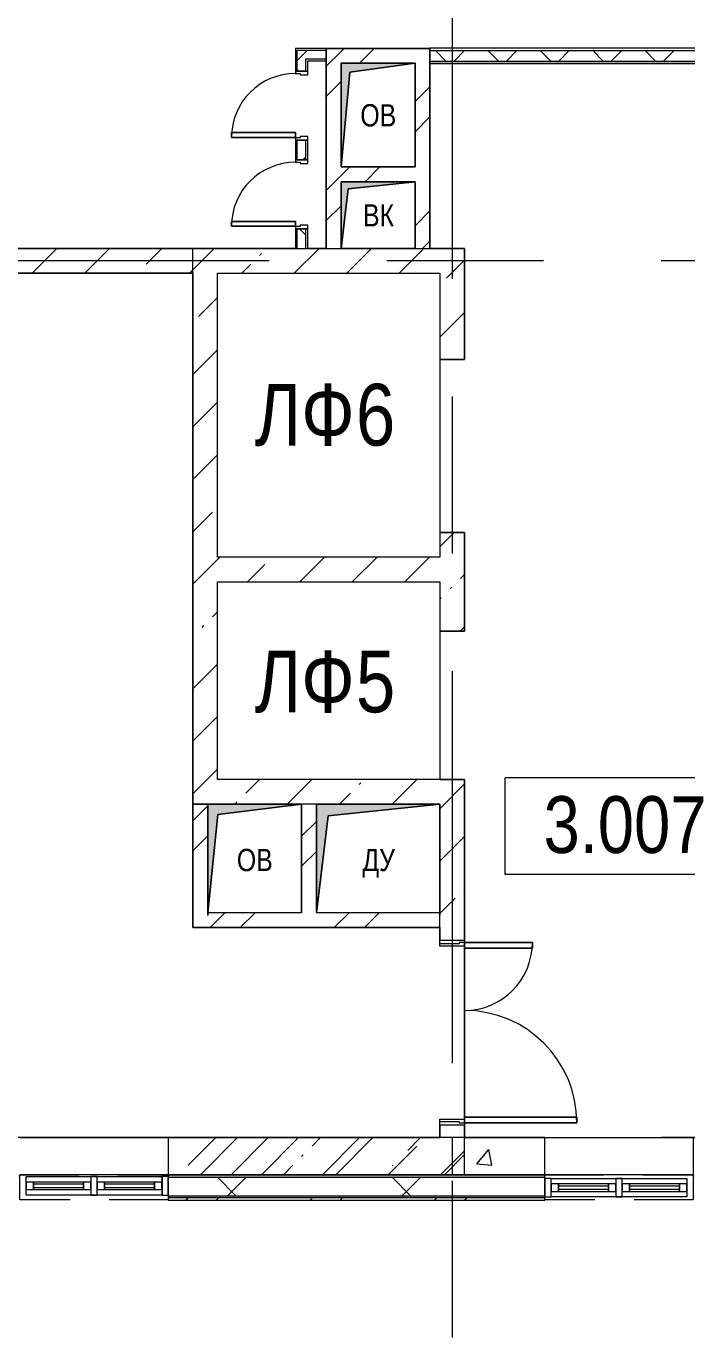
# Model space of a CAD drawing. Header units: millimetres. Extents: x 92932 to 275892, y -43515 to 30371.
# Drawn here: x 202727 to 208077, y -32956 to -22383 of the extents above; entities that cross this region are included whole.
import ezdxf

# ---------------------------------------------------------------- set-up
doc = ezdxf.new("R2010")
doc.units = ezdxf.units.MM
doc.linetypes.add('Осевые', pattern=[6350, 1270, -952.5, 3175, -952.5])
doc.linetypes.add('Сверху', pattern=[793.75, 476.25, -317.5])
for name, color, linetype, lineweight in [('Двери', 7, 'Continuous', 9), ('Импосты витража', 7, 'Continuous', 9), ('Импосты витража-1', 7, 'Continuous', 18), ('Каркас_Импост', 7, 'Continuous', 9), ('Марки помещений', 7, 'Continuous', 9), ('Обобщенные модели', 7, 'Continuous', 9), ('Общие ребра', 7, 'Continuous', 9), ('Окна', 7, 'Continuous', 9), ('Окна-1', 7, 'Сверху', 9), ('Окна-2', 7, 'Continuous', 18), ('Оси-1', 7, 'Осевые', 9), ('Панель', 7, 'Continuous', 9), ('Перекрытия', 7, 'Continuous', 9), ('Стены', 7, 'Continuous', 9), ('Стены-1', 7, 'Continuous', 18), ('Текстовые примечания', 7, 'Continuous', 9), ('Типовые аннотации', 7, 'Continuous', 9), ('Черная _1 сплошная', 7, 'Continuous', 9), ('Штриховка разреза-1', 7, 'Continuous', 9), ('Элементы узлов', 7, 'Continuous', 9)]:
    doc.layers.add(name, color=color, linetype=linetype, lineweight=lineweight)
doc.layers.add('Обобщенные модели-2', color=7, linetype='Continuous', lineweight=9, true_color=0xffbc79)
doc.styles.add('Arial', font='Arial.ttf', dxfattribs={"width": 0.8, "height": 180})
doc.styles.add('Arial Narrow', font='Arial Narrow.ttf', dxfattribs={"height": 500})
doc.styles.add('Arial Narrow_1', font='Arial Narrow.ttf', dxfattribs={"height": 460})
pattern_1 = [(45, (120245.8, 0), (-424.264, 424.264), [600, -100, 20, -100]), (45, (120245.8, 424), (-424.264, 424.264), [])]
pattern_2 = [(0, (120245.78, 0), (812.8, 203.2), [67.056, -542.544, 67.056, -542.544, -3251.2]), (0, (120245.78, 0), (812.8, 203.2), [-1219.2, 67.056, -1152.144, 67.056, -542.544, -1422.4]), (0, (120245.78, 0), (812.8, 203.2), [-3048, 67.056, -339.344, 67.056, -948.944]), (120, (120550.58, 101.6), (-582.37636, 602.30545), [67.056, -542.544, 67.056, -542.544, -3251.2]), (120, (120550.58, 101.6), (-582.37636, 602.30545), [-1219.2, 67.056, -1152.144, 67.056, -542.544, -1422.4]), (120, (120550.58, 101.6), (-582.37636, 602.30545), [-3048, 67.056, -339.344, 67.056, -948.944]), (240, (120652.18, 508), (-230.42364, -805.50545), [67.056, -542.544, 67.056, -542.544, -3251.2]), (240, (120652.18, 508), (-230.42364, -805.50545), [-1219.2, 67.056, -1152.144, 67.056, -542.544, -1422.4]), (240, (120652.18, 508), (-230.42364, -805.50545), [-3048, 67.056, -339.344, 67.056, -948.944])]
pattern_3 = [(45, (120245.8, 0), (-502.8943, 502.8943), []), (45, (120245.8, 762), (-502.8943, 502.8943), [])]
pattern_4 = [(45, (120245.78, 0), (-212.132, 212.132), []), (135, (120245.78, 0), (-212.132, -212.132), [])]

# ---------------------------------------------------------------- blocks, each defined once
blk = doc.blocks.new('M_Окно-Квадратный проем - 1200 x 11450 mm-V11-План 3-го этажа на отм_ _4_200')
at = {"layer": 'Окна'}
for p, q in [((-608, -102), (-608, 102)), ((592, 102), (592, -102))]:
    blk.add_line(p, q, dxfattribs=at)
at = {"layer": 'Окна-1'}
for p, q in [((-608, 102), (592, 102)), ((592, -102), (-608, -102))]:
    blk.add_line(p, q, dxfattribs=at)
blk = doc.blocks.new('Панель окно - Верхнее левое-8277192-План 3-го этажа на отм_ _4_200')
at = {"layer": 'Окна'}
for p, q in [((202.5, 30), (-202.5, 30)), ((-202.5, 30), (-202.5, -30)), ((202.5, -30), (202.5, 30)), ((-202.5, -30), (202.5, -30))]:
    blk.add_line(p, q, dxfattribs=at)
at = {"layer": 'Окна-2'}
for p, q in [((-202.5, 30), (-262.5, 30)), ((-262.5, 30), (-262.5, -30)), ((-202.5, -30), (-202.5, 30)), ((202.5, 12.5), (-202.5, 12.5)), ((-202.5, 12.5), (-202.5, -12.5)), ((202.5, 30), (202.5, -30)), ((262.5, 30), (202.5, 30)), ((202.5, -12.5), (202.5, 12.5)), ((262.5, -30), (262.5, 30)), ((-262.5, -30), (-202.5, -30)), ((-202.5, -12.5), (202.5, -12.5)), ((202.5, -30), (262.5, -30))]:
    blk.add_line(p, q, dxfattribs=at)
blk = doc.blocks.new('Панель окно - Верхнее правое-8277188-План 3-го этажа на отм_ _4_200')
at = {"layer": 'Окна'}
for p, q in [((202.5, 30), (-202.5, 30)), ((-202.5, 30), (-202.5, -30)), ((202.5, -30), (202.5, 30)), ((-202.5, -30), (202.5, -30))]:
    blk.add_line(p, q, dxfattribs=at)
at = {"layer": 'Окна-2'}
for p, q in [((-202.5, 30), (-262.5, 30)), ((-262.5, 30), (-262.5, -30)), ((-202.5, -30), (-202.5, 30)), ((202.5, 12.5), (-202.5, 12.5)), ((-202.5, 12.5), (-202.5, -12.5)), ((202.5, 30), (202.5, -30)), ((262.5, 30), (202.5, 30)), ((202.5, -12.5), (202.5, 12.5)), ((262.5, -30), (262.5, 30)), ((-262.5, -30), (-202.5, -30)), ((-202.5, -12.5), (202.5, -12.5)), ((202.5, -30), (262.5, -30))]:
    blk.add_line(p, q, dxfattribs=at)
blk = doc.blocks.new('Прямоугольный импост - Прямоугольный импост 1-2108582-План 3-го этажа на отм_ _4_200')
at = {"layer": 'Импосты витража-1'}
for p, q in [((-25, 75), (25, 75)), ((-25, -75), (-25, 75)), ((25, 75), (25, -75)), ((25, -75), (-25, -75))]:
    blk.add_line(p, q, dxfattribs=at)
blk = doc.blocks.new('Прямоугольный импост - Прямоугольный импост 1-2125096-План 3-го этажа на отм_ _4_200')
at = {"layer": 'Импосты витража'}
for p, q in [((82482, 25742), (82482, 25892)), ((82482, 25892), (83032, 25892)), ((83032, 25742), (82482, 25742))]:
    blk.add_line(p, q, dxfattribs=at)
blk = doc.blocks.new('Прямоугольный импост - Прямоугольный импост 1-2125097-План 3-го этажа на отм_ _4_200')
at = {"layer": 'Импосты витража'}
for p, q in [((83032, 25892), (83582, 25892)), ((83582, 25892), (83582, 25742)), ((83582, 25742), (83032, 25742))]:
    blk.add_line(p, q, dxfattribs=at)
blk = doc.blocks.new('Прямоугольный импост - Прямоугольный импост 1-2037714-План 3-го этажа на отм_ _4_200')
at = {"layer": 'Импосты витража-1'}
for p, q in [((0, 75), (-50, 75)), ((-50, 75), (-50, -75)), ((0, -75), (0, 75)), ((-50, -75), (0, -75))]:
    blk.add_line(p, q, dxfattribs=at)
blk = doc.blocks.new('Прямоугольный импост - Прямоугольный импост 1-2037709-План 3-го этажа на отм_ _4_200')
at = {"layer": 'Импосты витража-1'}
for p, q in [((-50, 75), (0, 75)), ((-50, -75), (-50, 75)), ((0, 75), (0, -75)), ((0, -75), (-50, -75))]:
    blk.add_line(p, q, dxfattribs=at)
blk = doc.blocks.new('M_Окно-Квадратный проем - 1200 x 11450 mm-V12-План 3-го этажа на отм_ _4_200')
at = {"layer": 'Окна'}
for p, q in [((-608, -150), (-608, 150)), ((592, 150), (592, -150))]:
    blk.add_line(p, q, dxfattribs=at)
at = {"layer": 'Окна-1'}
for p, q in [((-608, 150), (592, 150)), ((592, -150), (-608, -150))]:
    blk.add_line(p, q, dxfattribs=at)
blk = doc.blocks.new('170_ОтверстиеПрямоугольноеВертикальное - 170_ОтверстиеПрямоугольноеВертикальное-5689134-План 3-го этажа на отм_ _4_200')
at = {"layer": 'Обобщенные модели'}
for p, q in [((-300, -420), (-300, 420)), ((-300, 420), (300, 420)), ((300, 420), (300, -420)), ((300, -420), (-300, -420))]:
    blk.add_line(p, q, dxfattribs=at)
blk = doc.blocks.new('170_ОтверстиеПрямоугольноеВертикальное - 170_ОтверстиеПрямоугольноеВертикальное-5689136-План 3-го этажа на отм_ _4_200')
at = {"layer": 'Обобщенные модели'}
for p, q in [((-300, -270), (-300, 270)), ((-300, 270), (300, 270)), ((300, 270), (300, -270)), ((300, -270), (-300, -270))]:
    blk.add_line(p, q, dxfattribs=at)
blk = doc.blocks.new('170_ОтверстиеПрямоугольноеВертикальное - 170_ОтверстиеПрямоугольноеВертикальное-5689164-План 3-го этажа на отм_ _4_200')
at = {"layer": 'Обобщенные модели'}
for p, q in [((-380, -450), (-380, 450)), ((-380, 450), (380, 450)), ((380, 450), (380, -430))]:
    blk.add_line(p, q, dxfattribs=at)
blk = doc.blocks.new('170_ОтверстиеПрямоугольноеВертикальное - 170_ОтверстиеПрямоугольноеВертикальное-5689166-План 3-го этажа на отм_ _4_200')
at = {"layer": 'Обобщенные модели'}
for p, q in [((-500, -430), (-500, 450)), ((-500, 450), (500, 450)), ((500, 450), (500, -450))]:
    blk.add_line(p, q, dxfattribs=at)
blk = doc.blocks.new('Дверь - Полуторная_001 - ДВ20__21-15-6256095-План 3-го этажа на отм_ _4_200')
at = {"layer": 'Двери'}
for p, q in [((-729, -100), (-684, -100)), ((-729, -1009), (-729, -100)), ((-684, -100), (-684, -1009)), ((729, -100), (684, -100)), ((684, -100), (684, -649)), ((729, -649), (729, -100)), ((684, -649), (729, -649)), ((-684, -1009), (-729, -1009))]:
    blk.add_line(p, q, dxfattribs=at)
for centre, radius, start, end in [((-729, -100), 909, 270, 0), ((729, -100), 549, 180, 270)]:
    blk.add_arc(centre, radius, start, end, dxfattribs=at)
at = {"layer": 'Каркас_Импост'}
for p, q in [((-750, 100), (-720, 100)), ((-750, -100), (-750, 100)), ((-720, 100), (-720, -55)), ((720, 100), (750, 100)), ((720, -55), (720, 100)), ((750, 100), (750, -100)), ((-730, -100), (-750, -100)), ((-730, -55), (-730, -100)), ((-720, -55), (-730, -55)), ((730, -55), (720, -55)), ((730, -100), (730, -55)), ((750, -100), (730, -100))]:
    blk.add_line(p, q, dxfattribs=at)
at = {"layer": 'Панель'}
for p, q in [((-684, -100), (-729, -100)), ((-729, -100), (-729, -1009)), ((-684, -1009), (-684, -100)), ((684, -100), (729, -100)), ((684, -649), (684, -100)), ((729, -100), (729, -649)), ((729, -649), (684, -649)), ((-729, -1009), (-684, -1009))]:
    blk.add_line(p, q, dxfattribs=at)
blk = doc.blocks.new('Дверь - Однопольная без ручки - ДТ2_21х5_6-6222508-План 3-го этажа на отм_ _4_200')
at = {"layer": 'Двери'}
for p, q in [((-219, 568), (-259, 568)), ((-259, 568), (-259, 50)), ((-219, 50), (-219, 568)), ((-259, 50), (-219, 50))]:
    blk.add_line(p, q, dxfattribs=at)
blk.add_arc((-259, 50), 518, 360, 90, dxfattribs=at)
at = {"layer": 'Каркас_Импост'}
for p, q in [((-260, 50), (-280, 50)), ((-280, 50), (-280, -50)), ((-260, 10), (-260, 50)), ((-250, 10), (-260, 10)), ((-250, -50), (-250, 10)), ((260, 10), (250, 10)), ((250, 10), (250, -50)), ((280, 50), (260, 50)), ((260, 50), (260, 10)), ((280, -50), (280, 50)), ((-280, -50), (-250, -50)), ((250, -50), (280, -50))]:
    blk.add_line(p, q, dxfattribs=at)
at = {"layer": 'Панель'}
for p, q in [((-259, 568), (-219, 568)), ((-259, 50), (-259, 568)), ((-219, 568), (-219, 50)), ((-219, 50), (-259, 50))]:
    blk.add_line(p, q, dxfattribs=at)
blk = doc.blocks.new('M_Дверь-Проем - 1200 x 2250 mm-4753640-План 3-го этажа на отм_ _4_200')
at = {"layer": 'Черная _1 сплошная'}
blk.add_line((-608, -100), (592, -100), dxfattribs=at)
blk = doc.blocks.new('M_Дверь-Проем - 1400 x 2250 mm-V40-План 3-го этажа на отм_ _4_200')
at = {"layer": 'Черная _1 сплошная'}
blk.add_line((-708, -100), (692, -100), dxfattribs=at)
blk = doc.blocks.new('Марка помещения_Р - Марка помещения-4575829-План 3-го этажа на отм_ _4_200')
at = {"layer": 'Марки помещений'}
for p, q in [((-4.79375, -1.95625), (-4.79375, 1.95625)), ((4.79375, 1.95625), (-4.79375, 1.95625)), ((4.79375, -1.95625), (4.79375, 1.95625)), ((4.79375, -1.95625), (-4.79375, -1.95625))]:
    blk.add_line(p, q, dxfattribs=at)

msp = doc.modelspace()

# ---------------------------------------------------------------- hatches: boundary and pattern name
at = {"layer": 'Штриховка разреза-1'}
h = msp.add_hatch(dxfattribs=at)
h.set_pattern_fill('FP_2', color=256, style=0, pattern_type=2)
h.set_pattern_definition(pattern_4)
h.paths.add_polyline_path([(204922.4, -24182.9), (204992.4, -24182.9), (204992.4, -24024.5), (204922.4, -24024.5)], flags=0)
h.paths.add_polyline_path([(204992.4, -23464.5), (204992.4, -23306.2), (204922.4, -23306.2), (204922.4, -23464.5)], flags=0)
h.paths.add_polyline_path([(204922.4, -22746.2), (204992.4, -22746.2), (204992.4, -22577.9), (204922.4, -22577.9)], flags=0)
h = msp.add_hatch(dxfattribs=at)
h.set_pattern_fill('FP_2', color=256, style=0, pattern_type=2)
h.set_pattern_definition(pattern_4)
h.paths.add_polyline_path([(205157.4, -22647.9), (205157.4, -22577.9), (204992.4, -22577.9), (204992.4, -22647.9), (205007.4, -22647.9)], flags=0)
h = msp.add_hatch(dxfattribs=at)
h.set_pattern_fill('FP_12', color=256, style=0, pattern_type=2)
h.set_pattern_definition(pattern_3)
h.paths.add_polyline_path([(205277.4, -24182.9), (205277.4, -22562.9), (205157.4, -22562.9), (205157.4, -24182.9), (205180.4, -24182.9)], flags=0)
h = msp.add_hatch(dxfattribs=at)
h.set_pattern_fill('FP_12', color=256, style=0, pattern_type=2)
h.set_pattern_definition(pattern_3)
h.paths.add_polyline_path([(205877.4, -22682.9), (205997.4, -22682.9), (205997.4, -22562.9), (205277.4, -22562.9), (205277.4, -22682.9)], flags=0)
h = msp.add_hatch(dxfattribs=at)
h.set_pattern_fill('FP_2', color=256, style=0, pattern_type=2)
h.set_pattern_definition(pattern_4)
h.paths.add_polyline_path([(209597.4, -22665.4), (209597.4, -22580.4), (205997.4, -22580.4), (205997.4, -22665.4), (208572.8, -22665.4)], flags=0)
h = msp.add_hatch(dxfattribs=at)
h.set_pattern_fill('FP_12', color=256, style=0, pattern_type=2)
h.set_pattern_definition(pattern_3)
h.paths.add_polyline_path([(205997.4, -24182.9), (205997.4, -22682.9), (205877.4, -22682.9), (205877.4, -24182.9)], flags=0)
h = msp.add_hatch(dxfattribs=at)
h.set_pattern_fill('FP_12', color=256, style=0, pattern_type=2)
h.set_pattern_definition(pattern_3)
h.paths.add_polyline_path([(205877.4, -23642.9), (205877.4, -23522.9), (205277.4, -23522.9), (205277.4, -23642.9)], flags=0)
h = msp.add_hatch(dxfattribs=at)
h.set_pattern_fill('FP_1', color=256, style=0, pattern_type=2)
h.set_pattern_definition(pattern_1)
h.paths.add_polyline_path([(204077.4, -24382.9), (204077.4, -24182.9), (202377.4, -24182.9), (202377.4, -24382.9), (203484.1, -24382.9)], flags=0)
h = msp.add_hatch(dxfattribs=at)
h.set_pattern_fill('FP_1', color=256, style=0, pattern_type=2)
h.set_pattern_definition(pattern_1)
h.paths.add_polyline_path([(205180.4, -24382.9), (206277.4, -24382.9), (206277.4, -24182.9), (202377.4, -24182.9), (202377.4, -24382.9), (204332.2, -24382.9)], flags=0)
h = msp.add_hatch(dxfattribs=at)
h.set_pattern_fill('FP_1', color=256, style=0, pattern_type=2)
h.set_pattern_definition(pattern_1)
h.paths.add_polyline_path([(204277.4, -28682.9), (204277.4, -24382.9), (204077.4, -24383.5), (204077.4, -28682.9), (204197.4, -28682.9)], flags=0)
h = msp.add_hatch(dxfattribs=at)
h.set_pattern_fill('FP_1', color=256, style=0, pattern_type=2)
h.set_pattern_definition(pattern_1)
h.paths.add_polyline_path([(206077.4, -31383.4), (206277.4, -31383.4), (206277.4, -31283.2), (206077.4, -31283.2), (206077.4, -31381.4)], flags=0)
h.paths.add_polyline_path([(206077.4, -29783.2), (206277.4, -29783.2), (206277.4, -28482.9), (206077.4, -28482.9), (206077.4, -29682.9)], flags=0)
h.paths.add_polyline_path([(206077.4, -27282.9), (206277.4, -27282.9), (206277.4, -26482.9), (206077.4, -26482.9), (206077.4, -26882.9)], flags=0)
h.paths.add_polyline_path([(206077.4, -25082.9), (206277.4, -25082.9), (206277.4, -24382.9), (206077.4, -24383.5)], flags=0)
h = msp.add_hatch(dxfattribs=at)
h.set_pattern_fill('FP_1', color=256, style=0, pattern_type=2)
h.set_pattern_definition(pattern_1)
h.paths.add_polyline_path([(206077.4, -26882.9), (206077.4, -26682.9), (204277.4, -26682.9), (204277.4, -26882.9), (205180.4, -26882.9)], flags=0)
h = msp.add_hatch(dxfattribs=at)
h.set_pattern_fill('FP_1', color=256, style=0, pattern_type=2)
h.set_pattern_definition(pattern_1)
h.paths.add_polyline_path([(206077.4, -28682.9), (206077.4, -28482.9), (204277.4, -28482.9), (204277.4, -28682.9), (205180.4, -28682.9)], flags=0)
h = msp.add_hatch(dxfattribs=at)
h.set_pattern_fill('FP_12', color=256, style=0, pattern_type=2)
h.set_pattern_definition(pattern_3)
h.paths.add_polyline_path([(204197.4, -29682.9), (204197.4, -28682.9), (204077.4, -28682.9), (204077.4, -29682.9)], flags=0)
h = msp.add_hatch(dxfattribs=at)
h.set_pattern_fill('FP_12', color=256, style=0, pattern_type=2)
h.set_pattern_definition(pattern_3)
h.paths.add_polyline_path([(205077.4, -29562.9), (205077.4, -28682.9), (204957.4, -28682.9), (204957.4, -29562.9)], flags=0)
h = msp.add_hatch(dxfattribs=at)
h.set_pattern_fill('FP_12', color=256, style=0, pattern_type=2)
h.set_pattern_definition(pattern_3)
h.paths.add_polyline_path([(206077.4, -29682.9), (206077.4, -29562.9), (204197.4, -29562.9), (204197.4, -29682.9)], flags=0)
h = msp.add_hatch(dxfattribs=at)
h.set_pattern_fill('FP_1', color=256, style=0, pattern_type=2)
h.set_pattern_definition(pattern_1)
h.paths.add_polyline_path([(206277.4, -31683.4), (206277.4, -31383.4), (203877.4, -31383.4), (203877.4, -31683.4)], flags=0)
h = msp.add_hatch(dxfattribs=at)
h.set_pattern_fill('FP_3', color=256, style=0, pattern_type=2)
h.set_pattern_definition([(45, (120245.8, 0), (-493.914, 493.914), []), (45, (120739.7, 0), (-493.914, 493.914), [873.125, -174.625, 6.706, -167.919])])
h.paths.add_polyline_path([(206277.4, -31683.4), (206277.4, -31383.4), (203877.4, -31383.4), (203877.4, -31683.4)], flags=0)
h = msp.add_hatch(dxfattribs=at)
h.set_pattern_fill('FP_15', color=256, style=0, pattern_type=2)
h.set_pattern_definition([(50, (120245.8, 0), (1457.472, -127.512), [152.4, -1676.4]), (355, (120245.8, 0), (-281.942, 1528.454), [121.92, -1341.12]), (100.451, (120367.2, -10.6), (1175.541, 1400.933), [129.52, -1424.72]), (46.184, (120245.8, 406.4), (2168.632, -336.342), [228.6, -2514.6]), (96.636, (120426.5, 378.4), (1899.22, 1979.42), [194.28, -2137.08]), (351.184, (120245.8, 406.4), (1899.24, 1979.4), [182.88, -2011.68]), (21, (120449, 304.8), (1212.915, -818.121), [152.4, -1676.4]), (326, (120449, 304.8), (494.417, 1473.504), [121.92, -1341.12]), (71.451, (120550, 236.6), (1707.337, 655.37), [129.52, -1424.72]), (37.5, (120245.8, 0), (24.7094, 676.4402), [67.056, -1257.808, 67.056, -1294.384, -1346.2]), (37.5, (120245.8, 0), (24.7094, 676.4402), [-2686.304, 67.056, -1279.144]), (7.5, (120245.8, 0), (534.558, 801.444), [67.056, -709.168, 67.056, -1227.328, -513.08]), (7.5, (120245.8, 0), (534.558, 801.444), [-2070.608, 67.056, -446.024]), (327.5, (119792.65, 0), (1084.7275, -45.8312), [67.056, -440.944, 67.056, -1517.904, -2103.12]), (327.5, (119792.65, 0), (1084.7275, -45.8312), [-2092.96, 67.056, -2036.064]), (317.5, (119589.45, 0), (1185.035, 203.414), [67.056, -593.344, 67.056, -985.52, -1493.52]), (317.5, (119589.45, 0), (1185.035, 203.414), [-1712.976, 67.056, -1426.464])])
h.paths.add_polyline_path([(208572.8, -31683.4), (208807.4, -31683.4), (208807.4, -31383.4), (208127.4, -31383.4), (208127.4, -31683.4)], flags=0)
h.paths.add_polyline_path([(206876.6, -31683.4), (206927.4, -31683.4), (206927.4, -31383.4), (206177.4, -31383.4), (206177.4, -31683.4)], flags=0)
h = msp.add_hatch(dxfattribs=at)
h.set_pattern_fill('FP_13', color=256, style=0, pattern_type=2)
h.set_pattern_definition(pattern_2)
h.paths.add_polyline_path([(209927.4, -31703.5), (209927.4, -31683.5), (208127.4, -31683.5), (208127.4, -31703.5), (208572.8, -31703.5)], flags=0)
h.paths.add_polyline_path([(199417.4, -31703.5), (199417.4, -31683.5), (198981.7, -31683.5), (198981.7, -31703.5), (199243.6, -31703.5)], flags=0)
h.paths.add_polyline_path([(200617.4, -31703.5), (202677.4, -31703.5), (202677.4, -31683.5), (200617.4, -31683.5)], flags=0)
h.paths.add_polyline_path([(203877.4, -31703.5), (206927.4, -31703.5), (206927.4, -31683.5), (203877.4, -31683.5)], flags=0)
h.paths.add_polyline_path([(220443.1, -31703.5), (220443.1, -31683.5), (220432.4, -31683.5), (220432.4, -31703.5)], flags=0)
h.paths.add_polyline_path([(220132.4, -31703.5), (220132.4, -31683.5), (211127.4, -31683.5), (211127.4, -31703.5), (213661.4, -31703.5)], flags=0)
h = msp.add_hatch(dxfattribs=at)
h.set_pattern_fill('FP_14', color=256, style=0, pattern_type=2)
h.set_pattern_definition([(45, (120245.8, 0), (-707.107, 707.107), []), (135, (120245.8, 0), (-707.107, -707.107), [])])
h.paths.add_polyline_path([(208572.8, -31853.5), (209927.4, -31853.5), (209927.4, -31703.5), (208127.4, -31703.5), (208127.4, -31853.5)], flags=0)
h.paths.add_polyline_path([(199417.4, -31853.5), (199417.4, -31703.5), (198981.7, -31703.5), (198982.1, -31853.5), (199243.6, -31853.5)], flags=0)
h.paths.add_polyline_path([(200617.4, -31853.5), (202677.4, -31853.5), (202677.4, -31703.5), (200617.4, -31703.5)], flags=0)
h.paths.add_polyline_path([(203877.4, -31853.5), (206927.4, -31853.5), (206927.4, -31703.5), (203877.4, -31703.5)], flags=0)
h.paths.add_polyline_path([(220443.1, -31853.5), (220443.1, -31703.5), (220432.4, -31703.5), (220432.4, -31853.5)], flags=0)
h.paths.add_polyline_path([(220132.4, -31853.5), (220132.4, -31703.5), (211127.4, -31703.5), (211127.4, -31853.5), (213661.4, -31853.5)], flags=0)
h = msp.add_hatch(dxfattribs=at)
h.set_pattern_fill('FP_13', color=256, style=0, pattern_type=2)
h.set_pattern_definition(pattern_2)
h.paths.add_polyline_path([(209927.4, -31868.5), (209927.4, -31853.5), (208127.4, -31853.5), (208127.4, -31868.5), (208572.8, -31868.5)], flags=0)
h.paths.add_polyline_path([(199417.4, -31868.5), (199417.4, -31853.5), (198982.1, -31853.5), (198982.2, -31868.5), (199243.6, -31868.5)], flags=0)
h.paths.add_polyline_path([(200617.4, -31868.5), (202677.4, -31868.5), (202677.4, -31853.5), (200617.4, -31853.5)], flags=0)
h.paths.add_polyline_path([(203877.4, -31868.5), (206927.4, -31868.5), (206927.4, -31853.5), (203877.4, -31853.5)], flags=0)
h.paths.add_polyline_path([(220443.1, -31868.5), (220443.1, -31853.5), (220432.4, -31853.5), (220432.4, -31868.5)], flags=0)
h.paths.add_polyline_path([(220132.4, -31868.5), (220132.4, -31853.5), (211127.4, -31853.5), (211127.4, -31868.5), (213661.4, -31868.5)], flags=0)
h = msp.add_hatch(dxfattribs=at)
h.set_pattern_fill('FP_12', color=256, style=0, pattern_type=2)
h.set_pattern_definition(pattern_3)
h.paths.add_polyline_path([(208572.8, -31888.5), (209927.4, -31888.5), (209927.4, -31868.5), (208127.4, -31868.5), (208127.4, -31888.5)], flags=0)
h.paths.add_polyline_path([(199417.4, -31888.5), (199417.4, -31868.5), (198982.2, -31868.5), (198982.2, -31888.5), (199243.6, -31888.5)], flags=0)
h.paths.add_polyline_path([(200617.4, -31888.5), (202677.4, -31888.5), (202677.4, -31868.5), (200617.4, -31868.5)], flags=0)
h.paths.add_polyline_path([(203877.4, -31888.5), (206927.4, -31888.5), (206927.4, -31868.5), (203877.4, -31868.5)], flags=0)
h.paths.add_polyline_path([(220443.1, -31888.5), (220443.1, -31868.5), (220432.4, -31868.5), (220432.4, -31888.5)], flags=0)
h.paths.add_polyline_path([(220132.4, -31888.5), (220132.4, -31868.5), (211127.4, -31868.5), (211127.4, -31888.5), (213661.4, -31888.5)], flags=0)
at = {"layer": 'Элементы узлов'}
for points in [[(205277.4, -23522.9), (205349.4, -22754.9), (205877.4, -22682.9), (205277.4, -22682.9), (205277.4, -23292.2)], [(205277.4, -24182.9), (205334.4, -23699.9), (205877.4, -23642.9), (205277.4, -23642.9)], [(204197.4, -29562.9), (204199.7, -29560.6), (204280.4, -28765.9), (204957.4, -28682.9), (204197.4, -28682.9), (204197.4, -28748.5)], [(205079.8, -29562.9), (205172.4, -28777.9), (206077.4, -28682.9), (205077.4, -28682.9), (205077.4, -29562.9)]]:
    msp.add_hatch(color=256, dxfattribs=at).paths.add_polyline_path(points, flags=0)

# ---------------------------------------------------------------- linework, layer by layer
at = {"layer": 'Обобщенные модели-2'}
for p, q in [((205877.4, -22682.9), (205277.4, -22682.9)), ((205277.4, -22682.9), (205277.4, -23482.9)), ((205877.4, -23482.9), (205877.4, -22682.9)), ((205277.4, -23682.9), (205277.4, -24182.9)), ((205877.4, -24182.9), (205877.4, -23682.9)), ((205277.4, -24182.9), (205877.4, -24182.9)), ((204197.4, -28732.9), (204197.4, -29562.9)), ((206077.4, -29562.9), (206077.4, -28732.9))]:
    msp.add_line(p, q, dxfattribs=at)
at = {"layer": 'Общие ребра'}
for p, q in [((204907.4, -22562.9), (204907.4, -22746.2)), ((204922.4, -22746.2), (204922.4, -22577.9)), ((204922.4, -22577.9), (204992.4, -22577.9)), ((204992.4, -22577.9), (205007.4, -22577.9)), ((205007.4, -22577.9), (205157.4, -22577.9)), ((209597.4, -22560.4), (205997.4, -22560.4)), ((205997.4, -22580.4), (209597.4, -22580.4)), ((204992.4, -22746.2), (204992.4, -22647.9)), ((204992.4, -22647.9), (205007.4, -22647.9)), ((205007.4, -22647.9), (205157.4, -22647.9)), ((205997.4, -22665.4), (209597.4, -22665.4)), ((206002.4, -22685.4), (208824.9, -22685.4)), ((204907.4, -23306.2), (204907.4, -23464.5)), ((204922.4, -23464.5), (204922.4, -23306.2)), ((204992.4, -23464.5), (204992.4, -23306.2)), ((204907.4, -24024.5), (204907.4, -24180.9)), ((204922.4, -24182.9), (204922.4, -24024.5)), ((204992.4, -24182.9), (204992.4, -24024.5)), ((204907.4, -24182.9), (204922.4, -24182.9)), ((204922.4, -24182.9), (204992.4, -24182.9)), ((204992.4, -24182.9), (205007.4, -24182.9)), ((205157.4, -24182.9), (205277.4, -24182.9)), ((205877.4, -24182.9), (205997.4, -24182.9)), ((206277.4, -25082.9), (206277.4, -24382.9)), ((206277.4, -27282.9), (206277.4, -26482.9)), ((206277.4, -29783.2), (206277.4, -28482.9)), ((204077.4, -28682.9), (204197.4, -28682.9)), ((204197.4, -28682.9), (204077.4, -28682.9)), ((205077.4, -28682.9), (204957.4, -28682.9)), ((206077.4, -29682.9), (206077.4, -29562.9)), ((206077.4, -29682.9), (206077.4, -29783.2)), ((206077.4, -31283.2), (206077.4, -31381.4)), ((206277.4, -31383.4), (206277.4, -31283.2)), ((206077.4, -31383.4), (203877.4, -31383.4)), ((203877.4, -31383.4), (206077.4, -31383.4)), ((206177.4, -31383.4), (206077.4, -31383.4)), ((206277.4, -31383.4), (206177.4, -31383.4)), ((206927.4, -31383.4), (206279.4, -31383.4)), ((203877.4, -31703.5), (206927.4, -31703.5)), ((203877.4, -31853.5), (206927.4, -31853.5)), ((203877.4, -31868.5), (206927.4, -31868.5))]:
    msp.add_line(p, q, dxfattribs=at)
at = {"layer": 'Оси-1'}
for p, q in [((206177.4, 25417.1), (206177.4, -41737.8)), ((270417.4, -24282.9), (170811.4, -24282.9)), ((270417.4, -31382.9), (170811.4, -31382.9))]:
    msp.add_line(p, q, dxfattribs=at)
at = {"layer": 'Перекрытия'}
for p, q in [((205157.4, -24182.9), (205157.4, -22562.9)), ((205157.4, -22562.9), (205997.4, -22562.9)), ((205277.4, -23482.9), (205277.4, -22682.9)), ((205277.4, -22682.9), (205877.4, -22682.9)), ((205877.4, -22682.9), (205877.4, -23482.9)), ((208824.9, -22685.4), (205997.4, -22685.4)), ((205997.4, -22685.4), (205997.4, -24182.9)), ((205277.4, -24182.9), (205277.4, -23682.9)), ((205877.4, -23682.9), (205877.4, -24182.9)), ((202377.4, -24182.9), (205157.4, -24182.9)), ((205877.4, -24182.9), (205277.4, -24182.9)), ((205997.4, -24182.9), (206277.4, -24182.9)), ((206277.4, -24182.9), (206277.4, -25082.9)), ((204077.4, -24382.9), (202377.4, -24382.9)), ((204077.4, -29682.9), (204077.4, -24383.5)), ((204277.4, -24382.9), (206077.4, -24382.9)), ((204277.4, -26682.9), (204277.4, -24383.5)), ((206277.4, -25082.9), (206077.4, -25082.9)), ((206077.4, -26482.9), (206277.4, -26482.9)), ((206277.4, -26482.9), (206277.4, -27282.9)), ((206077.4, -26682.9), (204277.4, -26682.9)), ((204277.4, -28482.9), (204277.4, -26882.9)), ((204277.4, -26882.9), (206077.4, -26882.9)), ((206277.4, -27282.9), (206077.4, -27282.9)), ((206077.4, -28482.9), (204277.4, -28482.9)), ((206077.4, -28482.9), (206277.4, -28482.9)), ((206277.4, -28482.9), (206277.4, -31383.4)), ((204197.4, -29562.9), (204197.4, -28732.9)), ((206077.4, -28732.9), (206077.4, -29562.9)), ((206077.4, -29682.9), (204077.4, -29682.9)), ((206077.4, -29833.2), (206077.4, -29682.9)), ((206277.4, -29833.2), (206077.4, -29833.2)), ((206277.4, -31233.2), (206277.4, -29833.2)), ((206077.4, -31383.4), (206077.4, -31233.2)), ((206077.4, -31233.2), (206277.4, -31233.2)), ((202677.4, -31383.4), (206077.4, -31383.4)), ((206277.4, -31383.4), (208817.4, -31383.4))]:
    msp.add_line(p, q, dxfattribs=at)
at = {"layer": 'Стены'}
for p, q in [((202677.4, -31381.4), (203877.4, -31381.4)), ((203877.4, -31381.4), (203877.4, -31383.4)), ((203877.4, -31383.4), (203877.4, -31683.4)), ((206927.4, -31683.4), (206927.4, -31383.4)), ((203877.4, -31683.4), (202677.4, -31683.4)), ((208127.4, -31683.4), (206927.4, -31683.4))]:
    msp.add_line(p, q, dxfattribs=at)
at = {"layer": 'Стены-1'}
for p, q in [((204922.4, -22562.9), (204907.4, -22562.9)), ((205007.4, -22562.9), (204922.4, -22562.9)), ((205157.4, -22562.9), (205007.4, -22562.9)), ((205157.4, -22562.9), (205157.4, -24182.9)), ((205277.4, -22562.9), (205157.4, -22562.9)), ((205157.4, -22662.9), (205157.4, -22562.9)), ((205997.4, -22562.9), (205277.4, -22562.9)), ((205997.4, -22560.4), (205997.4, -22685.4)), ((205997.4, -22682.9), (205997.4, -22562.9)), ((205007.4, -22746.2), (205007.4, -22662.9)), ((205007.4, -22662.9), (205157.4, -22662.9)), ((205277.4, -22682.9), (205877.4, -22682.9)), ((205277.4, -23522.9), (205277.4, -22682.9)), ((205877.4, -22682.9), (205877.4, -23522.9)), ((205997.4, -24182.9), (205997.4, -22682.9)), ((205997.4, -22685.4), (206002.4, -22685.4)), ((204907.4, -22746.2), (205007.4, -22746.2)), ((205007.4, -23306.2), (204907.4, -23306.2)), ((205007.4, -23464.5), (205007.4, -23306.2)), ((204907.4, -23464.5), (205007.4, -23464.5)), ((205877.4, -23522.9), (205277.4, -23522.9)), ((205277.4, -24182.9), (205277.4, -23642.9)), ((205277.4, -23642.9), (205877.4, -23642.9)), ((205877.4, -23642.9), (205877.4, -24182.9)), ((205007.4, -24024.5), (204907.4, -24024.5)), ((205007.4, -24182.9), (205007.4, -24024.5)), ((204077.4, -24182.9), (202377.4, -24182.9)), ((204907.4, -24182.9), (202377.4, -24182.9)), ((204077.4, -24382.9), (204077.4, -24182.9)), ((204907.4, -24180.9), (204907.4, -24182.9)), ((205157.4, -24182.9), (205007.4, -24182.9)), ((205877.4, -24182.9), (205277.4, -24182.9)), ((206277.4, -24182.9), (205997.4, -24182.9)), ((206277.4, -24382.9), (206277.4, -24182.9)), ((202377.4, -24382.9), (204077.4, -24382.9)), ((202377.4, -24382.9), (204077.4, -24382.9)), ((204077.4, -24382.9), (204077.4, -28682.9)), ((204277.4, -24382.9), (206077.4, -24382.9)), ((204277.4, -26682.9), (204277.4, -24382.9)), ((206077.4, -24382.9), (206077.4, -25082.9)), ((206077.4, -25082.9), (206277.4, -25082.9)), ((206277.4, -26482.9), (206077.4, -26482.9)), ((206077.4, -26482.9), (206077.4, -26682.9)), ((206077.4, -26682.9), (204277.4, -26682.9)), ((204277.4, -28482.9), (204277.4, -26882.9)), ((204277.4, -26882.9), (206077.4, -26882.9)), ((206077.4, -26882.9), (206077.4, -27282.9)), ((206077.4, -27282.9), (206277.4, -27282.9)), ((206077.4, -28482.9), (204277.4, -28482.9)), ((206277.4, -28482.9), (206077.4, -28482.9)), ((204077.4, -28682.9), (204077.4, -29682.9)), ((204197.4, -28682.9), (204277.4, -28682.9)), ((204197.4, -29562.9), (204197.4, -28682.9)), ((204277.4, -28682.9), (204957.4, -28682.9)), ((204957.4, -28682.9), (204957.4, -29562.9)), ((205077.4, -28682.9), (206077.4, -28682.9)), ((205077.4, -29562.9), (205077.4, -28682.9)), ((206077.4, -28682.9), (206077.4, -29562.9)), ((204957.4, -29562.9), (204197.4, -29562.9)), ((206077.4, -29562.9), (205077.4, -29562.9)), ((204077.4, -29682.9), (204197.4, -29682.9)), ((204197.4, -29682.9), (206077.4, -29682.9)), ((206077.4, -29783.2), (206277.4, -29783.2)), ((206277.4, -31283.2), (206077.4, -31283.2)), ((206075.4, -31381.4), (203877.4, -31381.4)), ((203877.4, -31381.4), (203877.4, -31383.4)), ((206077.4, -31383.4), (203877.4, -31383.4)), ((203877.4, -31383.4), (203877.4, -31683.4)), ((203877.4, -31383.4), (203877.4, -31683.4)), ((206077.4, -31381.4), (206077.4, -31383.4)), ((206077.4, -31383.4), (206077.4, -31381.4)), ((206177.4, -31383.4), (206177.4, -31683.4)), ((206277.4, -31683.4), (206277.4, -31383.4)), ((206277.4, -31683.4), (206277.4, -31383.4)), ((206279.4, -31383.4), (206277.4, -31383.4)), ((206927.4, -31683.4), (206927.4, -31383.4)), ((203877.4, -31683.4), (206277.4, -31683.4)), ((203877.4, -31683.4), (206277.4, -31683.4)), ((206927.4, -31683.5), (203877.4, -31683.5)), ((203877.4, -31683.5), (203877.4, -31888.5)), ((206177.4, -31683.4), (206927.4, -31683.4)), ((206927.4, -31888.5), (206927.4, -31683.5)), ((203877.4, -31888.5), (206927.4, -31888.5))]:
    msp.add_line(p, q, dxfattribs=at)
at = {"layer": 'Элементы узлов'}
for p, q in [((205877.4, -22682.9), (205277.4, -22682.9)), ((205277.4, -22682.9), (205277.4, -23522.9)), ((205877.4, -22682.9), (205349.4, -22754.9)), ((205349.4, -22754.9), (205877.4, -22682.9)), ((205877.4, -23522.9), (205877.4, -22682.9)), ((205349.4, -22754.9), (205277.4, -23522.9)), ((205277.4, -23522.9), (205349.4, -22754.9)), ((205277.4, -23522.9), (205877.4, -23522.9)), ((205877.4, -23642.9), (205277.4, -23642.9)), ((205277.4, -23642.9), (205277.4, -24182.9)), ((205877.4, -23642.9), (205334.4, -23699.9)), ((205334.4, -23699.9), (205877.4, -23642.9)), ((205877.4, -24182.9), (205877.4, -23642.9)), ((205334.4, -23699.9), (205277.4, -24182.9)), ((205277.4, -24182.9), (205334.4, -23699.9)), ((205277.4, -24182.9), (205877.4, -24182.9)), ((204957.4, -28682.9), (204197.4, -28682.9)), ((204197.4, -28682.9), (204197.4, -29583.4)), ((204957.4, -28682.9), (204280.4, -28765.9)), ((204280.4, -28765.9), (204957.4, -28682.9)), ((204957.4, -29562.9), (204957.4, -28682.9)), ((206077.4, -28682.9), (205077.4, -28682.9)), ((205077.4, -28682.9), (205077.4, -29562.9)), ((206077.4, -28682.9), (205172.4, -28777.9)), ((205172.4, -28777.9), (206077.4, -28682.9)), ((206077.4, -29583.4), (206077.4, -28682.9)), ((204280.4, -28765.9), (204199.5, -29562.9)), ((204199.5, -29562.9), (204280.4, -28765.9)), ((205172.4, -28777.9), (205079.8, -29563.2)), ((205079.8, -29563.2), (205172.4, -28777.9))]:
    msp.add_line(p, q, dxfattribs=at)

# ---------------------------------------------------------------- block references
at = {"layer": 'Двери'}
for name, p, rotation in [('Дверь - Однопольная без ручки - ДТ2_21х5_6-6222508-План 3-го этажа на отм_ _4_200', (204957.4, -23026.2), 89.99999999999908), ('Дверь - Однопольная без ручки - ДТ2_21х5_6-6222508-План 3-го этажа на отм_ _4_200', (204957.4, -23744.5), 89.99999999999908), ('M_Дверь-Проем - 1400 x 2250 mm-V40-План 3-го этажа на отм_ _4_200', (206177.4, -25791.1), 269.9999999999998), ('M_Дверь-Проем - 1200 x 2250 mm-4753640-План 3-го этажа на отм_ _4_200', (206177.4, -27891.1), 269.9999999999998), ('Дверь - Полуторная_001 - ДВ20__21-15-6256095-План 3-го этажа на отм_ _4_200', (206177.4, -30533.2), 90)]:
    msp.add_blockref(name, p, dxfattribs=dict(at, rotation=rotation))
at = {"layer": 'Импосты витража'}
for name, p in [('Прямоугольный импост - Прямоугольный импост 1-2125096-План 3-го этажа на отм_ _4_200', (120245.8, -57590.7)), ('Прямоугольный импост - Прямоугольный импост 1-2125097-План 3-го этажа на отм_ _4_200', (120245.8, -57590.7)), ('Прямоугольный импост - Прямоугольный импост 1-2125096-План 3-го этажа на отм_ _4_200', (124495.8, -57605.7)), ('Прямоугольный импост - Прямоугольный импост 1-2125097-План 3-го этажа на отм_ _4_200', (124495.8, -57605.7))]:
    msp.add_blockref(name, p, dxfattribs=at)
at = {"layer": 'Импосты витража', "extrusion": (0, 0, -1), "rotation": 180}
for name, p in [('Прямоугольный импост - Прямоугольный импост 1-2108582-План 3-го этажа на отм_ _4_200', (-203277.4, -31773.5)), ('Прямоугольный импост - Прямоугольный импост 1-2037709-План 3-го этажа на отм_ _4_200', (-203877.4, -31773.5)), ('Прямоугольный импост - Прямоугольный импост 1-2108582-План 3-го этажа на отм_ _4_200', (-207527.4, -31788.5))]:
    msp.add_blockref(name, p, dxfattribs=at)
at = {"layer": 'Импосты витража', "rotation": 180}
msp.add_blockref('Прямоугольный импост - Прямоугольный импост 1-2037714-План 3-го этажа на отм_ _4_200', (206927.4, -31788.5), dxfattribs=at)
at = {"layer": 'Марки помещений', "xscale": 199.9999999999999, "yscale": 199.9999999999999, "zscale": 199.9999999999999}
msp.add_blockref('Марка помещения_Р - Марка помещения-4575829-План 3-го этажа на отм_ _4_200', (207564.9, -28860.3), dxfattribs=at)
at = {"layer": 'Обобщенные модели'}
for name, p in [('170_ОтверстиеПрямоугольноеВертикальное - 170_ОтверстиеПрямоугольноеВертикальное-5689164-План 3-го этажа на отм_ _4_200', (204577.4, -29133.2)), ('170_ОтверстиеПрямоугольноеВертикальное - 170_ОтверстиеПрямоугольноеВертикальное-5689166-План 3-го этажа на отм_ _4_200', (205577.4, -29133.2))]:
    msp.add_blockref(name, p, dxfattribs=at)
at = {"layer": 'Окна'}
for name, p in [('M_Окно-Квадратный проем - 1200 x 11450 mm-V12-План 3-го этажа на отм_ _4_200', (207535.6, -31533.4)), ('Панель окно - Верхнее левое-8277192-План 3-го этажа на отм_ _4_200', (202989.9, -31773.5)), ('Панель окно - Верхнее правое-8277188-План 3-го этажа на отм_ _4_200', (203564.9, -31773.5)), ('Панель окно - Верхнее левое-8277192-План 3-го этажа на отм_ _4_200', (207239.9, -31788.5)), ('Панель окно - Верхнее правое-8277188-План 3-го этажа на отм_ _4_200', (207814.9, -31788.5))]:
    msp.add_blockref(name, p, dxfattribs=at)
at = {"layer": 'Окна', "rotation": 180}
for p in [(203269.2, -31786), (207519.2, -31786)]:
    msp.add_blockref('M_Окно-Квадратный проем - 1200 x 11450 mm-V11-План 3-го этажа на отм_ _4_200', p, dxfattribs=at)
at = {"layer": 'Элементы узлов'}
for name, p in [('170_ОтверстиеПрямоугольноеВертикальное - 170_ОтверстиеПрямоугольноеВертикальное-5689134-План 3-го этажа на отм_ _4_200', (205577.4, -23102.9)), ('170_ОтверстиеПрямоугольноеВертикальное - 170_ОтверстиеПрямоугольноеВертикальное-5689136-План 3-го этажа на отм_ _4_200', (205577.4, -23912.9))]:
    msp.add_blockref(name, p, dxfattribs=at)

# ---------------------------------------------------------------- texts
at = {"layer": 'Марки помещений', "insert": (206917, -28618.5), "char_height": 460, "width": 1587.341, "attachment_point": 1, "style": 'Arial Narrow_1'}
msp.add_mtext('3.007', dxfattribs=at)
at = {"layer": 'Текстовые примечания', "char_height": 500, "attachment_point": 1, "style": 'Arial Narrow'}
for s, insert, width in [('ЛФ', (204577.7, -25279.6), 994.093), ('\\fArial Narrow|b0|i0|c204|p34|;6', (205397.9, -25279.6), 384.81), ('ЛФ', (204577.7, -27439.6), 994.093), ('\\fArial Narrow|b0|i0|c204|p34|;5', (205397.9, -27439.6), 384.81)]:
    msp.add_mtext(s, dxfattribs=dict(at, insert=insert, width=width))
at = {"layer": 'Типовые аннотации', "char_height": 180, "attachment_point": 1, "style": 'Arial'}
for s, insert, width in [('ОВ', (205433.6, -23014.9), 359.156), ('ВК', (205455.2, -23824.9), 307.848), ('ОВ', (204433.6, -29045.2), 359.156), ('ДУ', (205449.6, -29045.2), 320.675)]:
    msp.add_mtext(s, dxfattribs=dict(at, insert=insert, width=width))

doc.saveas('drawing.dxf')
